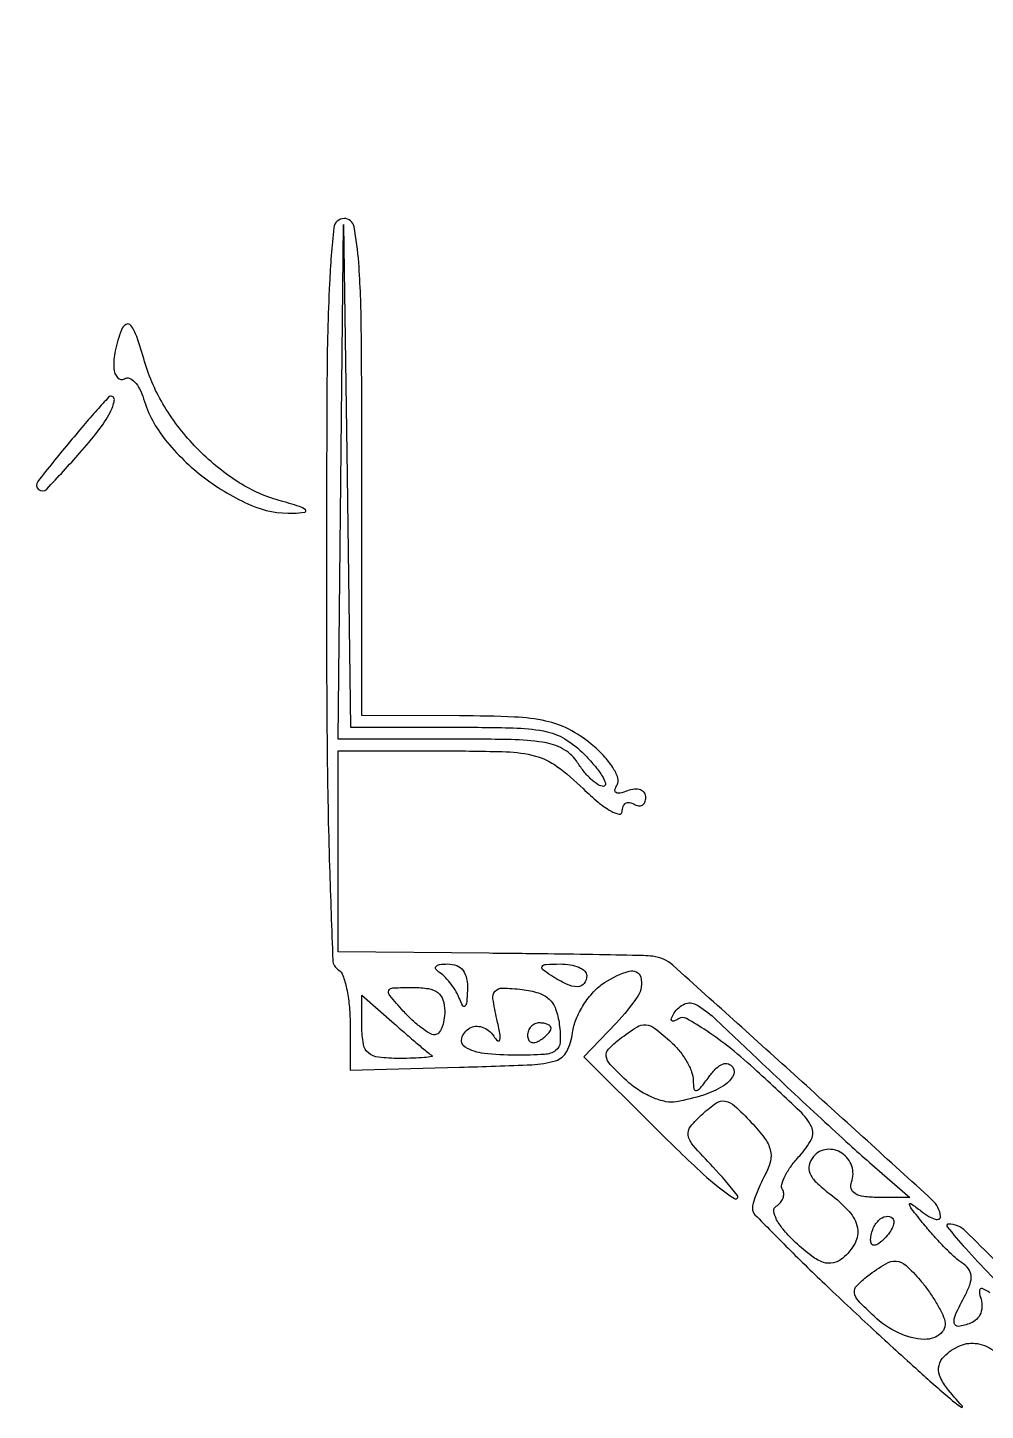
# Model space of a CAD drawing. Extents: x 23 to 255, y 40 to 184.
# Drawn here: x 193.71 to 200.56, y 101.29 to 111.18 of the extents above; entities that cross this region are included whole.
import ezdxf

# ---------------------------------------------------------------- set-up
doc = ezdxf.new("R2010")
doc.units = 0
doc.header["$MEASUREMENT"] = 0

msp = doc.modelspace()

# ---------------------------------------------------------------- linework, layer by layer
for points in [[(207.919475, 175.632891, 0.000007), (191.762556, 175.634099, 0.00002), (173.0434, 175.634494, 0.000013), (151.49745, 175.633531), (95.9364, 175.6296)], [(200.592745, 102.127807, 0.088457), (200.538678, 102.158798, 0.495654), (200.518913, 102.145952, 0.104883), (200.525411, 102.098051, -0.077852), (200.536763, 102.038531, -0.09906), (200.527632, 101.983494, -0.106896), (200.498963, 101.939242, -0.104513), (200.454358, 101.910357, -0.055476), (200.369944, 101.888301, -0.404644), (200.339121, 101.910506, -0.15484), (200.347108, 101.971731, -0.013609), (200.417959, 102.113245, 0.040823), (200.451708, 102.190938, 0.105656), (200.458842, 102.251287, 0.136872), (200.440368, 102.299646, 0.0915), (200.396809, 102.340333, -0.042718), (200.344724, 102.380277, -0.012578), (200.272026, 102.450035, -0.01253), (200.19388, 102.532945, -0.013163), (200.1213, 102.618342, -0.003581), (200.03372, 102.728671, -0.111864), (200.018948, 102.759968, -0.684597), (200.028679, 102.76646, -0.011668), (200.10015, 102.713733, 0.027243), (200.156557, 102.674772, 0.066947), (200.202537, 102.654442, 0.163378), (200.23012, 102.655582, 0.338488), (200.240801, 102.672891, 0.184801), (200.181203, 102.791569, 0.00108), (199.252194, 103.636035, 0.001251), (198.326082, 104.470017, 0.153299), (198.1837, 104.534691, 0.025413), (198.115886, 104.539537, 0.000615), (197.801307, 104.545603, 0.001341), (197.432297, 104.551276, 0.000911), (197.01225, 104.555841), (195.9336, 104.5656), (195.9336, 105.2847), (195.9336, 106.0038), (196.669822, 106.0038, -0.007057), (197.13452, 105.997241, -0.058084), (197.343592, 105.966868, -0.094654), (197.49714, 105.892876, -0.033008), (197.685022, 105.733404, 0.018502), (197.792211, 105.636942, 0.040968), (197.88205, 105.57363, 0.082404), (197.9414, 105.550777, 0.475039), (197.964, 105.569197, -0.086861), (197.970405, 105.605791, -0.165726), (197.988851, 105.628834, -0.179083), (198.016358, 105.63478, -0.103377), (198.0486, 105.6231, 0.093667), (198.08088, 105.610699, 0.171987), (198.108349, 105.61515, 0.173661), (198.126705, 105.635843, 0.095723), (198.1332, 105.669458, 0.154208), (198.122624, 105.702934, 0.152806), (198.094702, 105.724405, 0.114179), (198.052222, 105.729738, 0.066075), (198.001906, 105.71772, -0.032354), (197.94874, 105.701174, -0.192495), (197.920519, 105.705246, -0.340644), (197.912558, 105.724586, -0.071991), (197.928091, 105.760341, 0.22651), (197.933459, 105.809813, 0.057438), (197.897177, 105.884506, 0.047071), (197.83116, 105.969392, 0.032564), (197.742135, 106.05243, 0.05063), (197.582262, 106.158167, 0.06802), (197.419165, 106.21721, 0.042717), (197.194674, 106.245674, 0.009095), (196.80075, 106.254558), (196.1028, 106.2576), (196.1028, 108.0342, 0.002063), (196.098703, 109.027152, 0.015765), (196.080139, 109.49355, 0.028836), (196.046596, 109.752203, 0.360552), (195.9759, 109.8108, 0.38327), (195.901961, 109.744363, 0.014781), (195.871159, 109.346332, 0.010614), (195.852931, 108.657211, 0.001305), (195.849, 107.150893, 0.002307), (195.854226, 106.018297, 0.005489), (195.871238, 105.17644, 0.001795), (195.894572, 104.505648, 0.24972), (195.9336, 104.4387, -0.170572), (195.966408, 104.398074, -0.031332), (195.993349, 104.303956, -0.030471), (196.012003, 104.18475, -0.02358), (196.0182, 104.05342), (196.0182, 103.720426), (196.80075, 103.741163, 0.003869), (197.317619, 103.758863, 0.063682), (197.4876, 103.787894, 0.200588), (197.568415, 103.854904, 0.092139), (197.609446, 103.988094, -0.068638), (197.634257, 104.0844, -0.044427), (197.687277, 104.18674, -0.04403), (197.758407, 104.279383, -0.062069), (197.837685, 104.346704, -0.072503), (198.014662, 104.429004, -0.417459), (198.096286, 104.384371, -0.219956), (198.07553, 104.25026, -0.044383), (197.920805, 104.057065), (197.689926, 103.81608), (198.205063, 103.30254, 0.009349), (198.543425, 102.977611, 0.038463), (198.766048, 102.801396, 0.851689), (198.787852, 102.824683, 0.026395), (198.612579, 103.028105, -0.011103), (198.471457, 103.182108, -0.133454), (198.436453, 103.253795, -0.22193), (198.45236, 103.316647, -0.037659), (198.539823, 103.408679, -0.034347), (198.637801, 103.485809, -0.196115), (198.701258, 103.499396, -0.144753), (198.76728, 103.466363, -0.016299), (198.88722, 103.346756, -0.027186), (198.982156, 103.234005, -0.097002), (199.023166, 103.149555, -0.126326), (199.023761, 103.068609, -0.061936), (198.986448, 102.971744, 0.015374), (198.95133, 102.900977, 0.01683), (198.921745, 102.830265, 0.016475), (198.900578, 102.768396, 0.076354), (198.895161, 102.731112, 0.194493), (198.913668, 102.686383, 0.002133), (199.150117, 102.447734, 0.006271), (199.430101, 102.17449, 0.003995), (199.762311, 101.863333, 0.002236), (200.080632, 101.572547, 0.006344), (200.306056, 101.373609, 0.028952), (200.389523, 101.309828, 0.889497), (200.396445, 101.317859, -0.01834), (200.284012, 101.449771, -0.07891), (200.233662, 101.53943, -0.150103), (200.229726, 101.609383, -0.136748), (200.265315, 101.672475, -0.097077), (200.382289, 101.75111, -0.145044), (200.503917, 101.76457, -0.119862), (200.630136, 101.708742, -0.055181)]]:
    msp.add_lwpolyline(points, format="xyb")
for points in [[(196.766536, 106.173, -0.006823), (197.212286, 106.166917, -0.048335), (197.426799, 106.140204, -0.091073), (197.570799, 106.078961, -0.058275), (197.7102, 105.9615, -0.018713), (197.781004, 105.880244, -0.041109), (197.827322, 105.812128, -0.081268), (197.843937, 105.767008, -0.471221), (197.829897, 105.75, -0.146659), (197.792415, 105.761236, -0.039831), (197.743066, 105.799703, -0.03672), (197.691491, 105.854439, -0.031013), (197.645233, 105.9192, 0.116786), (197.553661, 106.009794, 0.091103), (197.422565, 106.06001, 0.040375), (197.199594, 106.083147, 0.005673), (196.736583, 106.0884), (195.9336, 106.0884), (195.952975, 107.92845), (195.972351, 109.7685), (195.996958, 107.97075), (196.021565, 106.173)], [(194.382894, 109.014103, 0.03821), (194.338431, 108.865119, 0.069119), (194.328833, 108.738433, 0.162698), (194.3555, 108.672617, 0.369805), (194.404709, 108.664936, -0.233643), (194.439186, 108.668204, -0.111425), (194.477227, 108.642928, -0.073962), (194.513361, 108.591747, -0.043168), (194.541333, 108.521878, 0.096735), (194.696776, 108.228613, 0.059553), (194.977758, 107.955296, 0.060386), (195.308586, 107.760578, 0.113117), (195.612149, 107.70343, 0.026755), (195.693569, 107.710999, 0.635441), (195.698617, 107.727762, 0.108605), (195.656734, 107.751452, 0.00592), (195.5106, 107.794511, -0.076334), (195.20833, 107.932072, -0.055471), (194.922952, 108.16774, -0.054566), (194.691563, 108.465473, -0.067081), (194.548917, 108.786897, 0.010487), (194.492601, 108.96597, 0.076493), (194.451289, 109.045642, 0.383206), (194.416143, 109.053054, 0.171749)], [(194.004173, 108.201875, 0.00683), (193.784686, 107.930077, 0.406468), (193.790821, 107.872677, 0.395628), (193.849492, 107.876277, 0.006806), (194.086004, 108.134037, 0.018448), (194.217068, 108.292214, 0.040152), (194.302706, 108.424427, 0.08129), (194.332307, 108.510204, 0.487023), (194.30505, 108.540275, 0.193907), (194.291477, 108.533634, 0.001482), (194.207943, 108.440241, 0.00518), (194.112927, 108.331119, 0.003268)], [(196.857521, 104.29065, -0.012676), (196.852519, 104.207961, -0.158373), (196.840459, 104.179431, -0.51614), (196.824449, 104.180975, -0.039499), (196.802536, 104.2272, 0.040378), (196.77723, 104.28034, 0.02924), (196.741082, 104.335081, 0.029751), (196.70032, 104.383322, 0.055286), (196.661165, 104.416255, -0.073435), (196.632633, 104.442069, -0.365822), (196.632886, 104.462057, -0.184474), (196.658505, 104.475784, -0.029585), (196.71615, 104.479705, -0.095143), (196.780429, 104.467944, -0.140422), (196.825818, 104.43346, -0.116248), (196.851466, 104.374549, -0.05361)], [(197.7102, 104.3964, -0.163584), (197.691229, 104.339965, -0.234725), (197.644807, 104.316902, -0.112355), (197.566496, 104.334724, -0.031558), (197.4564, 104.3964, -0.023197), (197.394736, 104.440434, -0.409657), (197.391922, 104.462528, -0.220444), (197.41882, 104.476734, -0.011293), (197.51985, 104.479705, -0.042523), (197.592725, 104.473995, -0.062416), (197.654285, 104.455768, -0.082215), (197.695989, 104.428648, -0.210568)], [(196.60335, 103.82535, -0.697674), (196.601784, 103.817114, -0.018467), (196.54955, 103.810413, -0.015254), (196.471106, 103.805688, -0.007412), (196.3707, 103.8042, -0.026701), (196.2216, 103.812168, -0.149736), (196.148994, 103.843212, -0.178033), (196.113039, 103.90643, -0.04121), (196.1028, 104.030447), (196.1028, 104.256694), (196.33545, 104.051597, 0.002226), (196.427138, 103.97149, 0.003083), (196.510114, 103.900534, 0.001926), (196.58046, 103.841588, 0.038314)], [(196.695, 104.1426, -0.040344), (196.689764, 104.077815, -0.059688), (196.674, 104.023102, -0.078499), (196.650865, 103.985906, -0.21777), (196.623512, 103.9734, -0.136196), (196.586477, 103.983679, -0.026046), (196.528043, 104.023102, -0.02603), (196.462767, 104.077823, -0.021385), (196.3989, 104.1426, -0.0092), (196.301647, 104.254121, -0.28175), (196.296373, 104.289136, -0.290928), (196.325104, 104.308997, -0.009647), (196.470388, 104.3118, -0.039568), (196.578732, 104.303213, -0.122462), (196.645774, 104.274718, -0.155377), (196.682506, 104.222926, -0.077306)], [(197.51457, 104.048386, -0.042497), (197.5205, 103.919675, -0.233219), (197.488282, 103.860299, -0.141423), (197.409179, 103.832814, -0.013359), (197.201812, 103.827273, -0.027965), (196.975892, 103.839918, -0.10512), (196.841969, 103.884492, -0.346659), (196.816869, 103.948704, -0.182607), (196.872279, 104.020693, -0.122571), (196.914649, 104.034249, -0.097025), (196.96251, 104.028103, -0.08774), (197.008545, 104.00318, -0.078071), (197.045428, 103.963089, 0.073206), (197.074371, 103.931011, 0.573897), (197.089393, 103.936518, 0.091414), (197.089163, 103.982828, 0.010361), (197.067426, 104.085816, -0.019923), (197.039924, 104.229674, -0.21767), (197.05578, 104.284896, -0.226966), (197.107413, 104.307717, -0.021677), (197.248576, 104.297316, -0.045676), (197.366059, 104.272498, -0.113685), (197.441566, 104.228674, -0.119344), (197.488133, 104.157747, -0.053154)], [(198.966044, 103.769051, 0.00241), (199.170355, 103.57529, 0.002027), (199.388631, 103.371935, 0.002044), (199.589441, 103.187883, 0.005655), (199.732763, 103.060526), (200.021027, 102.81015), (199.79122, 102.81015, -0.031125), (199.691371, 102.816372, -0.10199), (199.62909, 102.837547, -0.191936), (199.601657, 102.872855, -0.163348), (199.603678, 102.92029, 0.175533), (199.605822, 103.033824, 0.163463), (199.535024, 103.126433, 0.175742), (199.426968, 103.153576, 0.196535), (199.332709, 103.103306, 0.109482), (199.301135, 103.041853, 0.168), (199.305657, 102.982749, 0.102679), (199.351119, 102.918238, 0.027043), (199.448385, 102.836612, -0.047995), (199.587115, 102.70993, -0.134609), (199.645858, 102.59349, -0.175819), (199.629387, 102.483359, -0.095675), (199.541514, 102.376303, -0.113985), (199.474048, 102.342394, -0.140596), (199.403983, 102.345241, -0.084496), (199.319882, 102.389945, -0.022565), (199.203731, 102.488232, -0.028341), (199.121653, 102.573435, -0.055511), (199.06859, 102.65114, -0.087678), (199.048886, 102.711956, -0.297227), (199.065797, 102.747934, 0.075683), (199.095342, 102.773056, 0.089131), (199.114113, 102.804565, 0.100725), (199.119372, 102.837422, 0.128579), (199.110405, 102.866634, -0.212859), (199.105416, 102.903616, -0.046388), (199.129734, 102.964847, -0.040632), (199.173696, 103.036233, -0.029215), (199.233434, 103.108376, 0.067701), (199.316822, 103.226469, 0.24155), (199.317326, 103.316172, 0.085708), (199.235313, 103.426459, 0.004981), (198.927082, 103.713853, 0.015028), (198.740374, 103.874468, 0.023035), (198.568511, 104.00091, 0.019387), (198.424757, 104.08894, 0.272529), (198.366602, 104.087693, -0.038909), (198.333072, 104.070416, -0.350086), (198.318232, 104.074611, -0.270334), (198.316569, 104.092288, -0.029831), (198.336621, 104.129529, -0.150354), (198.410101, 104.193813, -0.239526), (198.49172, 104.189735, -0.057325), (198.621555, 104.094145, -0.00364)], [(197.2872, 103.968407, 0.108972), (197.293823, 103.938379, 0.182303), (197.312051, 103.920491, 0.161196), (197.339474, 103.917859, 0.082592), (197.3718, 103.9311, 0.029505), (197.404183, 103.953857, 0.035638), (197.431549, 103.978986, 0.038439), (197.450855, 104.002865, 0.151918), (197.4564, 104.020693, 0.210953), (197.450101, 104.034959, 0.081139), (197.431549, 104.047041, 0.061769), (197.404189, 104.055264, 0.042167), (197.3718, 104.058, 0.105053), (197.33952, 104.051142, 0.099167), (197.312051, 104.031682, 0.09642), (197.29364, 104.002607, 0.093332)], [(198.316889, 103.917988, -0.041163), (198.376089, 103.854816, -0.03759), (198.426154, 103.78093, -0.039704), (198.460669, 103.707806, -0.09066), (198.4716, 103.648018, 0.039144), (198.476356, 103.587363, 0.434025), (198.49437, 103.575162, 0.169068), (198.524047, 103.593711, 0.011457), (198.585586, 103.673947, -0.03914), (198.636651, 103.733403, -0.101146), (198.683688, 103.764311, -0.175131), (198.723296, 103.765618, -0.177702), (198.7543, 103.741281, -0.288354), (198.753765, 103.673459, -0.112991), (198.68408, 103.605018, -0.062746), (198.546318, 103.542498, -0.027638), (198.35186, 103.493786, -0.102853), (198.275743, 103.494913, -0.045936), (198.179915, 103.525778, -0.042849), (198.080945, 103.578446, -0.044903), (197.99406, 103.646499, -0.013992), (197.878687, 103.761129, -0.149738), (197.849519, 103.819505, -0.23669), (197.86531, 103.870784, -0.039455), (197.9446, 103.941512, -0.018354), (198.068403, 104.02856, -0.161178), (198.132345, 104.045331, -0.153184), (198.195244, 104.021144, -0.016114)], [(199.84071, 102.51687, -0.034019), (199.79923, 102.480681, -0.131573), (199.76789, 102.467881, -0.290264), (199.748525, 102.476972, -0.142677), (199.7406, 102.50418, -0.094783), (199.755428, 102.5817, -0.102202), (199.797682, 102.645954, -0.145728), (199.850543, 102.674557, -0.253202), (199.89711, 102.66069, -0.212536), (199.906385, 102.636531, -0.080535), (199.898573, 102.600412, -0.061283), (199.875833, 102.558403, -0.041736)], [(200.823796, 102.026577, -0.011835), (201.052721, 101.79033, -0.018283), (201.237884, 101.574658, -0.013371), (201.375511, 101.392156, -0.251562), (201.384269, 101.323289, 0.234734), (201.394837, 101.212033, 0.055322), (201.513721, 101.06085, 0.059307), (201.65565, 100.947146, 0.34878), (201.744092, 100.957292, -0.266125), (201.779069, 100.966792, -0.053338), (201.841864, 100.943043, -0.043473), (201.917924, 100.895882, -0.028074), (201.997374, 100.829227, 0.020306), (202.072927, 100.763815, 0.045575), (202.136241, 100.722162, 0.096063), (202.177581, 100.709407, 0.44613), (202.194, 100.724146, 0.197761), (202.143797, 100.84611, 0.001215), (201.283386, 101.70997, 0.001216), (200.418819, 102.5696, 0.197536), (200.296712, 102.6198, 0.637608), (200.287242, 102.59945, 0.006692), (200.420348, 102.445541, 0.010833), (200.597922, 102.254198, 0.005892)], [(200.095329, 102.21795, -0.021872), (200.147375, 102.151697, -0.016681), (200.198603, 102.074983, -0.01696), (200.241833, 101.999742, -0.03757), (200.268346, 101.939153, -0.299913), (200.242995, 101.837921, -0.198499), (200.12658, 101.795326, -0.100332), (199.938846, 101.841494, -0.078424), (199.764936, 101.959876, -0.014407), (199.65297, 102.071307, -0.153466), (199.625107, 102.128341, -0.234449), (199.641311, 102.178804, -0.037516), (199.7212, 102.249512, -0.025479), (199.848387, 102.336259, -0.159273), (199.924036, 102.35411, -0.167063), (199.993667, 102.323412, -0.028729)]]:
    msp.add_lwpolyline(points, format="xyb", close=True)

doc.saveas('drawing.dxf')
